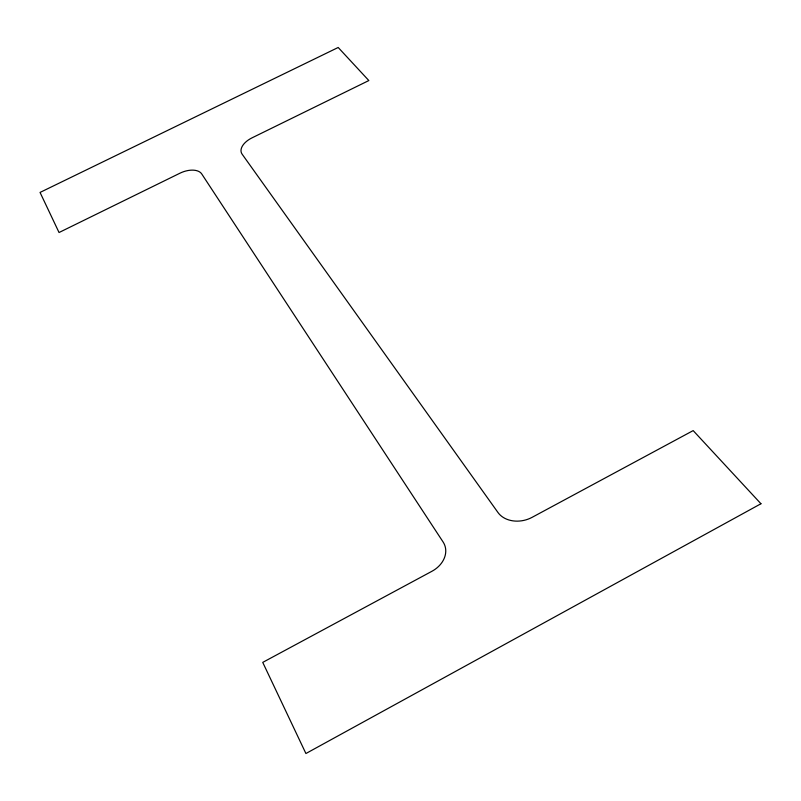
<?xml version="1.0" encoding="UTF-8"?>
<svg xmlns="http://www.w3.org/2000/svg" width="801" height="801" viewBox="0 0 801 801"><rect width="100%" height="100%" fill="white"/><g stroke="black" fill="none" stroke-linecap="round" stroke-linejoin="round"><path stroke-width="1.2" d="M760.95 503.749L305.912 753.521L262.738 662.387L431.939 571.273A25.332 20.165 -20.9 0 0 443.103 541.997L201.752 173.967A18.203 10.373 -23.2 0 0 179.945 173.206L59.044 232.52L40.05 192.43L338.192 47.479L368.84 80.551L252.025 137.852A18.053 10.243 -21.2 0 0 242.102 154.132L498.002 512.55A25.221 19.715 -14.2 0 0 532.064 517.356L693.175 430.598L760.95 503.749"/></g></svg>
